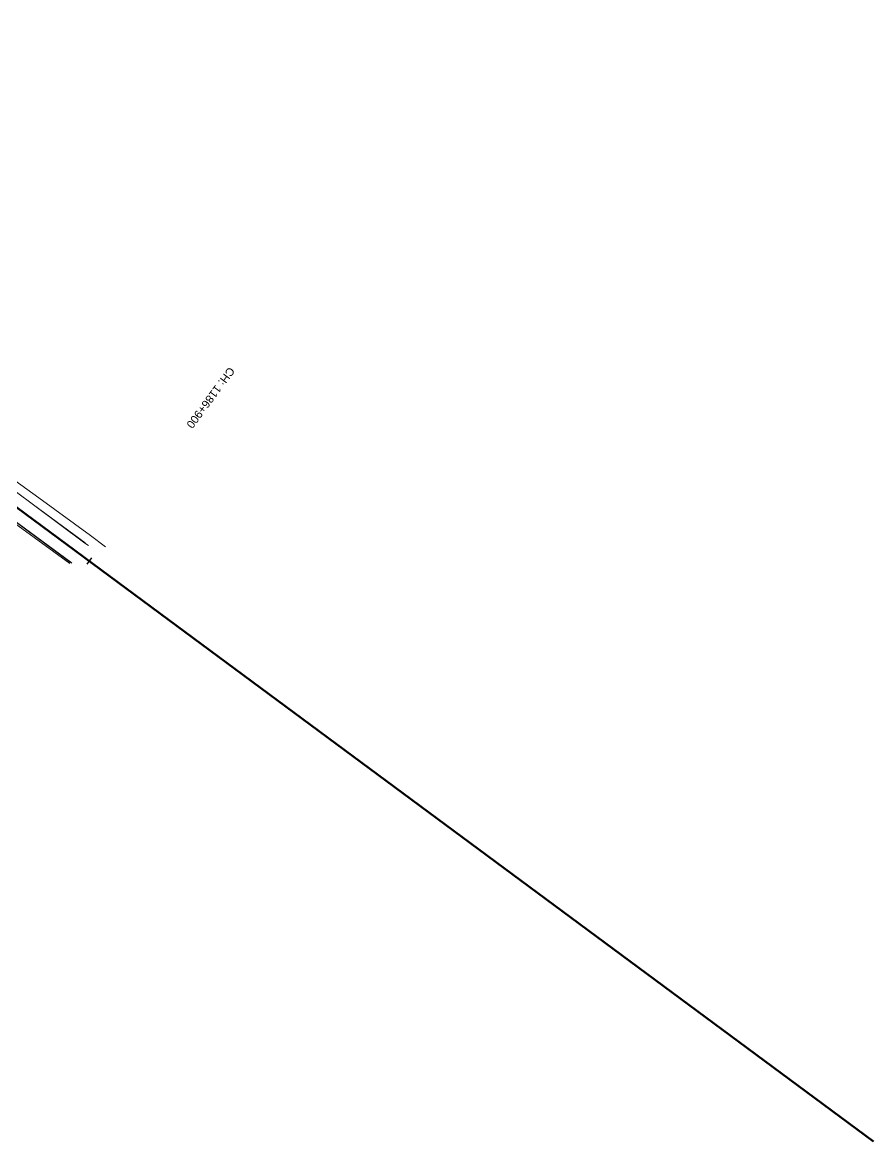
# Model space of a CAD drawing. Header units: metres. Extents: x 643755 to 647133, y 3378089 to 3380600.
# Drawn here: x 646867.5 to 647133.4, y 3378088.7 to 3378438.4 of the extents above; entities that cross this region are included whole.
import ezdxf

# ---------------------------------------------------------------- set-up
doc = ezdxf.new("R2010")
doc.units = ezdxf.units.M
doc.header["$MEASUREMENT"] = 0
doc.linetypes.add('CENTER2', pattern=[1.125, 0.75, -0.125, 0.125, -0.125])
for name, color, linetype, lineweight in [('C-ALIG-DG-LINE', 1, 'CENTER2', 70), ('C-ALIG-LABL-DG', 1, 'Continuous', 25), ('PROPOSED DFCC TOE LINE', 239, 'Continuous', 0), ('PROPOSED DFCC TRACK', 1, 'Continuous', 0)]:
    doc.layers.add(name, color=color, linetype=linetype, lineweight=lineweight)
doc.layers.add('PROPOSED DFCC FORMATION LINE', color=187, linetype='Continuous')
doc.styles.add('ARIAL', font='arial.ttf')

# ---------------------------------------------------------------- blocks, each defined once
blk = doc.blocks.new('Tick Hor')
blk.add_lwpolyline([(-0.5, 0), (0.5, 0)])

msp = doc.modelspace()

# ---------------------------------------------------------------- linework, layer by layer
at = {"layer": 'C-ALIG-DG-LINE', "color": 1, "linetype": 'Continuous', "lineweight": 50, "flags": 128}
msp.add_lwpolyline([(647133.4088, 3378088.7155), (646660.9437, 3378438.4034)], dxfattribs=at)
at = {"layer": 'PROPOSED DFCC FORMATION LINE', "lineweight": 0, "flags": 128}
for points in [[(646888.0757, 3378274.9604), (646887.0323, 3378275.7327), (646870.9565, 3378287.6309), (646854.8807, 3378299.5292), (646838.8049, 3378311.4275), (646822.7291, 3378323.3257), (646819.0649, 3378326.0377)], [(646819.0947, 3378326.0779), (646822.7589, 3378323.3659), (646838.8347, 3378311.4677), (646854.9105, 3378299.5694), (646870.9863, 3378287.6711), (646887.0621, 3378275.7729)], [(646882.5407, 3378269.6641), (646882.5407, 3378269.6641), (646866.4649, 3378281.5623), (646850.3891, 3378293.4606), (646834.3133, 3378305.3589), (646818.2375, 3378317.2571), (646814.5683, 3378319.9728)], [(646882.9394, 3378269.4312), (646882.5705, 3378269.7043), (646866.4947, 3378281.6025), (646850.4189, 3378293.5008), (646834.3431, 3378305.399), (646818.2673, 3378317.2973), (646814.5981, 3378320.013)]]:
    msp.add_lwpolyline(points, dxfattribs=at)
at = {"layer": 'PROPOSED DFCC TOE LINE', "lineweight": 0, "flags": 128}
for points in [[(646829.5556, 3378321.8582), (646840.4012, 3378313.5842), (646856.3452, 3378301.5078), (646872.5761, 3378289.8191), (646888.798, 3378278.1183), (646893.4485, 3378274.595)], [(646882.2684, 3378269.291), (646882.266, 3378269.2928), (646866.1407, 3378281.1243), (646849.9849, 3378292.9144), (646833.8066, 3378304.6742), (646817.7067, 3378316.5399), (646814.02, 3378319.2333)]]:
    msp.add_lwpolyline(points, dxfattribs=at)
at = {"layer": 'PROPOSED DFCC TRACK', "color": 12, "flags": 128}
msp.add_lwpolyline([(646885.6709, 3378272.0749), (646816.8315, 3378323.0253)], dxfattribs=at)

# ---------------------------------------------------------------- block references
at = {"layer": 'C-ALIG-LABL-DG', "color": 1, "linetype": 'Continuous', "lineweight": 25, "xscale": 2.500000000000008, "yscale": 2.500000000000008, "zscale": 2.500000000000008, "rotation": 233.4935630041748}
msp.add_blockref('Tick Hor', (646888.3593, 3378270.0852), dxfattribs=at)

# ---------------------------------------------------------------- next in the draw order: texts
at = {"layer": 'C-ALIG-LABL-DG', "color": 1, "linetype": 'Continuous', "lineweight": 25, "insert": (646933.0125, 3378330.2192), "char_height": 2.5, "width": 22.502814, "attachment_point": 4, "rotation": 233.493563, "style": 'Arial', "bg_fill": 3, "box_fill_scale": 1.04, "bg_fill_color": 256, "bg_fill_true_color": 13158600, "bg_fill_transparency": 0}
msp.add_mtext('CH: 1186+900', dxfattribs=at)

doc.saveas('drawing.dxf')
